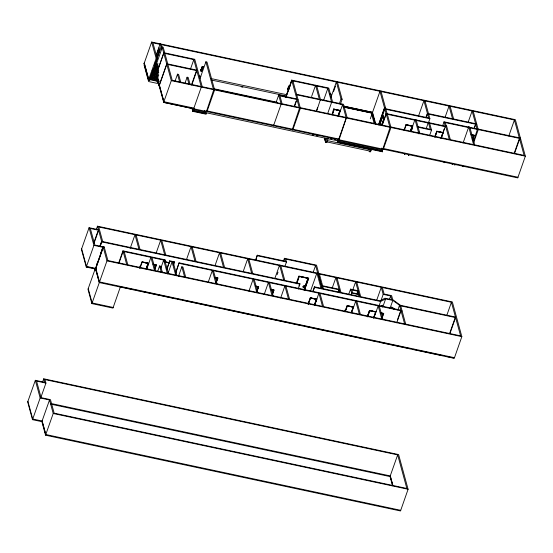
<?xml version="1.0" encoding="UTF-8"?>
<svg xmlns="http://www.w3.org/2000/svg" width="553" height="553" viewBox="0 0 553 553"><rect width="100%" height="100%" fill="white"/><g stroke="black" fill="none" stroke-linecap="round" stroke-linejoin="round"><path stroke-width="0.83" d="M203.172 67.01L201.983 66.982L203.179 66.982M289.274 85.784L290.125 85.909C288.79 85.756 289.482 85.674 290.29 85.611M202.315 66.775C202.149 67.694 201.762 66.45 203.151 66.878M289.592 85.881C289.634 85.411 289.178 86.13 289.62 85.404M303.956 287.429L304.06 286.876L304.012 287.263M202.446 67.072C201.168 66.657 204.216 67.798 202.481 66.858M289.544 85.722L289.267 85.577M289.592 85.722L289.171 85.611L289.537 85.66M289.482 85.687L290.277 85.452L289.447 85.48M304.344 286.592C302.512 286.357 306.293 283.703 304.178 287.726M303.88 286.385L304.565 286.634M304.814 285.701C302.367 284.318 304.06 290.982 304.834 285.728M288.521 89.061L287.622 88.342L288.998 89.068M201.645 70.825C201.306 70.929 200.103 69.581 200.642 69.809C200.276 71.116 204.804 68.938 201.658 67.798M200.483 70.535L200.67 69.671L200.359 70.169M202.198 67.12L202.578 67.162M202.294 67.21L202.529 66.878M287.456 88.75L287.622 88.528M289.689 85.494L290.166 85.77L289.675 85.425M330.798 94.162L330.189 94.314M200.967 70.943L200.587 70.514M288.141 89.538L287.823 88.909M144.029 63.719L151.667 42.035L515.361 119.676L525.35 156.181L517.753 177.893L163.633 102.353L171.299 80.655L162.236 47.523L161.061 47.268L160.121 43.839M43.728 378.798L44.682 382.303L35.33 380.305L27.691 401.99L32.496 419.679L41.883 421.663L45.546 435.19L400.503 510.965L408.1 489.253L398.609 454.559L43.728 378.798L42.595 382.012M81.443 249.375L89.074 227.691L98.455 229.689M156.167 55.086L159.838 44.648M156.305 55.687L159.119 47.689L159.748 49.991L156.934 57.996M158.282 51.747L159.126 49.341M151.667 42.035L156.153 58.418L148.474 80.095L149.642 80.344M96.34 229.398L97.473 226.184L452.354 301.945L461.845 336.639L454.248 358.351L99.298 282.576L95.462 268.544L102.83 247.606M156.831 57.526L158.545 52.666M155.123 64.134L161.061 47.268M149.607 80.337L157.246 58.653L152.918 42.83L160.826 44.523L160.674 43.957M161.31 48.913L162.001 46.943L161.372 44.634L336.362 81.996L341.021 99.028L339.321 103.846M156.582 63.588L162.236 47.523M93.644 243.348L97.888 231.299M94.079 243.106L98.607 230.255L90.326 228.486L94.853 245.041L103.114 246.804M27.878 401.305L32.731 419.022L32.496 419.679L40.162 397.98L35.33 380.305M81.63 248.691L86.475 266.408L86.247 267.064L95.634 269.069L103.266 247.364L93.913 245.366L89.074 227.691M93.913 245.366L86.275 267.051L81.402 249.348M40.839 397.552L45.934 383.098L44.973 379.593L397.669 454.884L406.849 488.458L54.159 413.16L50.461 399.646L41.109 397.655L36.574 381.1L45.934 383.098M157.211 71.413L163.723 52.943L164.815 53.171L167.753 63.927L196.674 70.1L191.58 84.561M157.287 71.696L163.799 53.219L193.806 59.627L201.313 87.063L193.674 108.747M99.92 246.147L101.614 241.329L299.857 283.648L298.309 289.025M99.996 246.431L101.697 241.606L102.789 241.841L98.724 226.979L280.288 265.737L280.129 265.177M100.072 246.707L101.773 241.889L97.473 226.184M159.333 85.003L159.064 85.653L166.736 63.975L167.836 64.21L172.239 80.323L201.161 86.496M159.146 85.95L166.812 64.259L196.827 70.66L191.739 85.121M120.554 286.385L112.957 308.097L91.888 303.604L87.975 289.295L95.648 267.617L99.526 281.919L454.483 357.694M96.547 265.06L97.397 262.654M100.791 253.011L102.775 247.391M41.848 421.676L49.521 399.978L40.162 397.98M45.546 435.19L53.219 413.492L49.521 399.978M91.888 303.604L106.964 260.878L103.058 246.59L104.151 246.818L107.904 260.546L460.601 335.844L451.414 302.277L280.834 265.855L284.816 280.419M174.962 81.402L177.506 74.171L178.605 74.406L180.713 82.114M118.715 262.882L122.953 250.834L164.967 259.806L164.559 261.97M118.874 263.463L123.112 251.401L165.126 260.366M185.11 82.846L187.094 77.22L188.186 77.455L190.004 84.097M190.412 69.263L193.806 59.627M130.183 248.38L134.994 234.721L138.983 249.306M201.949 67.162L200.857 70.079L201.99 70.321L201.741 69.961M200.863 70.501L201.022 70.984L201.824 70.798M201.831 67.888L202.26 67.66M201.05 70.673L200.919 70.943M201.416 70.466L202.315 67.901M202.55 67.134L202.516 66.809M200.649 70.791C202.419 70.756 201.541 71.344 201.154 70.514M200.615 70.411L201.354 70.736M201.686 70.763L201.34 71.019L202.495 67.922M199.958 78.671L205.896 61.805L206.995 62.04L214.619 89.904L206.981 111.588M205.778 112.128L206.082 114.201L192.783 111.367L192.25 108.45M139.591 267.548L140.137 265.952M139.743 268.108L141.962 261.783L148.529 263.2L146.586 268.723M139.957 268.274L142.232 262.004L148.066 263.249L146.151 268.696M146.033 269.097L148.156 263.346L142.156 262.108M146.255 268.827L148.169 263.394M146.656 269.394L150.9 257.345L154.494 270.493M204.852 110.476L205.301 112.093L204.983 112.985L193.868 110.614L193.419 108.955M156.153 253.06L160.681 240.209L164.67 254.788M154.57 269.173L156.029 264.949L153.527 264.417M154.764 268.972L156.119 265.046L153.112 264.403M155.11 268.848L156.492 264.88L153.209 264.182M157.591 271.571L159.575 265.952L160.667 266.187L162.299 272.145M160.84 268.108L163.667 260.076L167.269 273.223M164.4 261.41L164.967 259.806M166.854 268.841L169.681 260.809L174.368 261.811L173.677 264.783M167.006 269.401L169.681 260.809M167.829 273.915L172.073 261.866L175.667 275.014M173.234 265.025L174.368 261.811M175.688 272.456L179.082 262.82L400.856 310.164L399.522 305.284L392.824 300.417L385.641 298.89L380.623 301.489L314.567 287.387L314.415 286.82L379.939 300.811L384.964 298.212L393.19 299.968L400.559 305.318L455.416 317.028M175.557 273.818L179.082 262.82M178.439 276.445L181.833 266.802L182.932 267.037L185.49 276.389L184.391 276.154L181.833 266.802M186.506 259.537L191.027 246.686L195.015 261.265M208.108 282.514L212.352 270.465L215.946 283.613M215.013 265.62L219.534 252.769L223.523 267.355M276.141 102.305L278.684 95.081L296.837 98.952L291.68 80.116L328.772 88.038L332.581 101.959L343.51 104.296L347.16 117.609L389.72 126.699L386.112 113.51L445.22 126.132L444.038 121.805L477.004 128.849L475.739 124.231L428.644 114.181L429.888 118.715L428.471 122.731M216.099 281.954L217.467 278.062L214.965 277.53M216.009 282.286L217.557 278.166L216.202 282.085M216.541 281.961L217.923 278M273.486 125.801L281.159 104.109L278.684 95.081M287.588 89.13L287.726 88.556M288.583 89.475L287.719 89.005M289.551 86.683C288.217 85.611 287.069 89.289 288.908 88.964M288.597 87.035L289.053 85.756M288.528 89.641L287.871 89.455L288.77 89.545M285.742 96.982L291.68 80.116M285.832 97.321L291.777 80.455L292.869 80.69L300.397 108.215L292.8 129.927M286.178 96.74L291.832 80.676L327.832 88.362L331.641 102.291L327.68 113.531M294.569 105.381L295.986 101.365M294.445 106.743L296.989 99.512L299.152 107.42L282.099 103.777L279.936 95.876L298.081 99.747M292.219 129.803L299.698 107.538L346.517 117.526L339.037 139.798M243.161 271.634L247.689 258.783L251.677 273.362M311.588 96.547L315.265 86.109M255.562 260.041L257.263 255.223L285.21 261.189L284.415 258.292L316.53 265.15L318.798 273.431M256.004 259.799L257.263 255.223M248.898 291.224L253.143 279.175L256.737 292.323M316.503 110.614L317.629 107.406M316.62 111.174L320.464 99.374L331.489 101.724M323.588 100.411L327.832 88.362M256.882 290.664L258.258 286.772L255.756 286.24M256.799 290.996L258.341 286.869L256.986 290.795M257.055 291.459L258.714 286.703L255.431 286.005M329.968 94.024L330.832 94.107M330.749 94.522L330.259 94.162L330.715 94.494M330.984 97.252L336.362 81.996M333.514 91.75L335.491 86.13M264.182 294.486L268.426 282.438L272.021 295.585M331.987 114.671L333.77 108.575M332.201 114.893L334.102 109.418L340.13 110.745L334.102 109.418M332.277 114.803L334.192 109.356M275.055 277.91L279.3 265.862M277.171 274.578L278.021 272.166M283.288 261.507L284.415 258.292M272.366 293.443L273.541 290.035L271.039 289.502M327.03 138.25L325.579 142.259L326.747 142.508M272.27 294.058L273.624 290.131L271.371 289.654M273.998 289.966L272.332 294.701L274.005 289.986L270.714 289.267M326.712 142.494L328.129 138.478M340.42 104.082L342.113 99.257L337.302 81.664M285.044 266L286.461 261.984L285.666 259.087L315.59 265.475L317.705 273.203M338.028 115.75L339.431 111.734M338.111 116.047L340.033 110.6M338.118 116.303L340.116 110.704M338.554 116.075L342.57 104.621L296.774 94.846L296.622 94.287L319.33 99.132L315.549 85.307M280.648 297.998L284.892 285.949L288.486 299.097M381.681 148.08L382.434 151.798L337.683 142.245L337.378 140.158M338.581 139.626L346.213 117.941L342.57 104.621M338.775 141.492L339.086 140.6L381.653 149.69L381.335 150.582L338.775 141.492L338.09 138.997M296.346 283.177L298.841 276.058L308.698 278.18L304.53 290.014L308.692 278.166M296.698 283.357L299.159 276.376L308.194 278.346L304.095 289.986M296.685 283.793L299.291 276.32L308.049 278.187L303.936 289.855M299.007 286.06L299.857 283.648M304.012 289.731L308.021 278.346L299.263 276.479M313.046 272.705L315.59 265.475M370.282 118.854L372.259 113.227L344.388 107.282M336.756 81.547L336.908 82.114L379.98 91.307L372.314 113.006L375.397 124.162M310.385 291.5L316.89 273.023L321.023 288.148L322.123 288.383L318.134 273.818M308.042 304.039L310.254 297.708L316.828 299.132L314.878 304.634M308.263 304.247L310.44 297.991L316.454 299.277L314.553 304.751M312.715 291.645L314.415 286.82M308.332 304.15L310.523 297.929L316.364 299.173L314.332 305.028M313.157 291.403L314.567 287.387M314.671 305.263L318.915 293.214L322.51 306.362M378.549 124.646L384.487 107.773L385.586 108.008M369.439 151.01L369.169 151.66L370.337 151.909L371.436 148.688M378.625 124.923L384.563 108.056L385.662 108.291M379.476 124.363L384.853 109.1L429.888 118.715M379.565 124.957L382.932 115.501L383.858 118.874L381.639 125.185M379.876 124.432L382.973 115.909M381.542 125.192L383.823 118.867L382.897 115.494M381.867 125.559L386.112 113.51M382.247 125.303L386.208 114.063L379.98 91.307M332.215 288.051L335.892 277.613L339.881 292.178L340.973 292.406L336.991 277.848M383.333 149.179L390.971 127.494L387.363 114.305M338.236 291.68L339.086 289.267L322.634 285.756M338.388 292.24L339.238 289.827L322.793 286.316M404.036 130.176L405.978 124.639L412.545 126.043L410.603 131.579M404.257 130.397L406.248 124.86M348.584 294.735L350.567 289.115L358.012 290.705M344.713 311.332L345.259 309.742M344.865 311.899L347.084 305.567L353.65 306.991L353.491 306.41L351.376 312.611M351.093 294.721L351.66 293.118L350.567 289.115M352.793 289.855L355.62 281.823L359.623 296.456M345.362 311.332L347.263 305.85L353.291 307.185M345.321 311.643L347.353 305.788L353.187 307.039L351.155 312.887M410.167 131.552L412.082 126.105M410.271 131.683L412.172 126.208L406.158 124.923L412.185 126.25M410.748 131.545L414.992 119.496L416.091 119.731L419.533 132.34L418.974 133.944M410.886 131.642L412.828 126.105M411.37 131.04L412.275 128.655M418.552 115.95L423.923 100.687L428.637 117.92L385.794 108.775M356.885 293.92L357.736 291.507M357.321 293.678L358.171 291.265L351.812 289.91L352.6 292.786L358.994 294.155M351.708 312.514L355.738 301.074L359.332 314.222M358.579 296.318L359.146 294.714L351.66 293.118M425.983 117.402L427.4 113.386L476.686 123.907M426.059 117.678L427.476 113.662L428.568 113.897L425.022 100.922M426.121 128.801L428.381 122.372L429.474 122.607L431.527 130.1L429.543 135.72M369.528 310.364L367.586 315.881L369.535 310.385L376.102 311.781L375.943 311.201L373.448 318.051M367.538 316.897L369.798 310.586L375.639 311.83M367.773 316.434L369.715 310.648L375.729 311.927L373.828 317.408M376.731 300.161L381.252 287.311L383.181 294.355L380.92 300.784M434.782 136.743L436.725 131.206L443.292 132.602L441.349 138.146M435.004 136.964L436.905 131.49L442.932 132.817L436.905 131.49M434.962 137.275L436.994 131.427M373.883 318.093L378.183 305.871L381.777 319.019M445.089 117.291L449.05 106.052L452.513 118.729M379.206 305.505L380.623 301.489M442.621 125.821L444.038 121.805M440.914 138.119L442.994 132.229M441.018 138.25L444.177 129.084M441.564 136.999L445.524 125.752L446.624 125.987L450.232 139.176L449.133 138.941L445.524 125.752M382.123 306.832L382.676 305.256L381.321 305.961L382.711 305.277L382.151 306.853M382.814 306.922L385.641 298.89M381.84 317.685L383.298 313.468L380.796 312.929M382.026 317.491L383.381 313.565L380.374 312.922M382.372 317.36L383.754 313.399L380.471 312.701M389.547 299.173L390.674 295.959L383.181 294.355M389.989 308.45L392.824 300.417M390.999 308.526L391.579 306.943L395.029 309.445M397.821 310.102L399.522 305.284M397.462 319.8L400.289 311.768M396.771 322.793L401.015 310.745L404.609 323.892M468.156 122.22L472.117 110.973L475.663 123.955L474.253 127.971M463.068 142.985L468.723 126.92L469.815 127.155L474.474 144.16L473.375 143.932L468.723 126.92M474.329 128.248L475.739 124.231M472.4 139.411L473.942 135.291L471.329 134.814M472.587 139.218L473.956 135.333M472.663 139.895L474.322 135.146L471.038 134.441M473.444 141.52L477.536 128.904L520.394 138.056M473.727 142.494L478.255 129.644L473.209 111.208M508.767 136.073L514.421 120.008L381.079 91.542M389.996 476.582L397.669 454.884M446.886 315.127L451.414 302.277M449.762 333.093L455.133 317.83M449.914 333.653L455.568 317.588L400.711 305.878M514.076 153.644L519.454 138.381L477.688 129.471M514.525 153.458L519.62 138.997L520.712 139.232M329.913 94.224L330.155 94.051M202.578 67.003L203.041 67.342L202.28 66.865M289.682 85.597L290.284 85.577M330.224 94.086L330.805 94.134M304.122 286.903L303.784 287A9.221 3.982 19.4 0 1 303.106 286.848L304.115 287.09L303.735 287.145A9.221 3.982 19.4 0 1 303.058 286.993L302.733 286.772L304.046 287.228M381.162 306.196L382.4 305.56M391.731 307.33L394.89 309.625M202.059 69.166L201.748 70.044M330.003 94.134L330.86 94.217M287.754 89.386L288.742 89.627M203.186 67.017L202.668 66.858L203.2 66.968M162.001 46.943L163.176 47.192L164.739 52.894L194.753 59.302L202.253 86.731L213.368 89.102L205.896 61.805M475.663 123.955L476.762 124.183M202.094 67.756L201.755 67.722M156.153 58.418L157.246 58.653M341.021 99.028L342.113 99.257M468.363 127.529L445.283 122.607L446.271 126.202M470.009 127.881L478.255 129.644M201.651 70.929L200.787 70.618M154.764 63.215L158.13 63.934M155.027 64.176L157.557 64.715M386.208 114.063L427.891 122.96M429.577 123.319L445.621 126.748M154.847 64.687L158.213 65.406M154.266 65.468L157.633 66.187M372.577 112.335L343.862 106.204L372.542 112.349L375.853 124.301M154.923 66.166L158.296 66.885M345.701 107.026L357.369 109.522M366.535 111.478L369.867 112.19M199.163 76.024L200.85 76.383M210.942 78.533L286.661 94.701M154.349 66.948L157.716 67.666M154.163 67.466L157.536 68.185M211.35 80.019L286.226 96.001M241.17 86.814L242.864 87.174M280.827 95.282L284.201 96.001M153.589 68.247L157.799 69.146M153.402 68.759L157.612 69.657M152.822 69.54L158.718 70.798M383.817 118.999L382.883 115.895M152.642 70.058L158.538 71.316M418.027 126.692L430.275 129.305L428.381 122.372M340.489 110.538L333.922 109.135L340.496 110.559L340.344 109.992M418.179 127.252L431.527 130.1M405.978 124.66L412.545 126.063L412.386 125.483M436.725 131.22L443.292 132.623M152.061 70.839L158.801 72.277M152.725 71.537L158.614 72.796M152.144 72.319L158.034 73.577M151.964 72.83L158.697 74.268M151.384 73.611L158.117 75.049M151.197 74.13L158.78 75.747M151.46 75.09L158.199 76.528M419.533 132.34L418.441 132.105L414.992 119.496M213.976 88.77L277.094 102.243M150.437 75.429L158.013 77.047M281 103.542L213.914 89.22L206.435 111.492L206.269 110.89M171.299 80.655L525.35 156.181M150.699 76.39L158.276 78.008M150.52 76.902L158.096 78.519M149.939 77.683L158.358 79.48M149.759 78.201L158.179 79.998M150.022 79.162L159.285 81.139M149.835 79.68L159.098 81.657M193.909 108.112L163.861 101.697L157.826 79.625L163.895 101.683M339.266 139.142L206.67 110.828M383.022 148.425L517.988 177.236M194.407 108.996L163.729 102.45L157.819 81.097M205.301 112.093L194.186 109.722L193.723 111.035L193.267 109.376M347.802 143.877L351.141 144.589M352.814 144.941L354.48 145.301M356.153 145.66L359.491 146.372M371.174 148.861L377.015 150.112M378.687 150.464L380.353 150.824M192.928 110.946L206.234 113.787M337.835 141.824L382.586 151.377M325.814 141.596L324.908 138.298M257.415 255.783L286.461 261.984M101.773 241.889L300.009 284.207M103.135 246.866L104.227 247.101M104.303 247.385L103.211 247.15L95.095 270.189L94.646 268.544M169.833 261.375L174.52 262.371M179.234 263.38L402.107 310.973M164.566 261.652L169.605 262.73M164.103 261.721L169.107 262.786M164.766 261.942L169.287 262.952M164.912 262.06L169.08 262.945M214.64 277.295L217.93 278.014M214.55 277.523L217.564 278.207M256.087 286.392L258.355 286.917M142.204 262.163L148.038 263.408M153.499 264.576L156.001 265.108M214.937 277.689L217.44 278.221M255.728 286.399L258.23 286.931M271.011 289.661L273.514 290.194M310.496 298.088L316.337 299.339M347.325 305.947L353.16 307.198L353.028 306.721M369.77 310.745L375.611 311.989M380.768 313.088L383.27 313.627M106.964 260.878L461.845 336.639M86.475 266.408L95.869 268.412M86.745 266.892L90.118 267.611M91.805 267.97L96.022 268.869M119.987 286.71L134.344 289.772M136.031 290.131L139.411 290.857M141.098 291.217L147.015 292.475M148.702 292.841L173.193 298.067M177.416 298.966L180.796 299.691M182.483 300.051L212.041 306.362M216.264 307.261L219.645 307.986M223.868 308.885L253.426 315.196M257.65 316.095L261.03 316.821M262.716 317.18L268.627 318.438M270.32 318.805L289.744 322.945M291.431 323.311L294.811 324.03M296.498 324.39L302.408 325.655M304.102 326.014L328.593 331.24M332.816 332.146L336.189 332.865M337.883 333.224L364.904 338.996M371.664 340.434L377.575 341.699M379.268 342.058L403.759 347.291M405.446 347.65L408.826 348.369M413.05 349.268L416.423 349.994M418.116 350.353L442.607 355.579M446.831 356.485L450.204 357.203M451.898 357.563L453.584 357.922M88.245 288.645L92.123 302.947L113.185 307.44M51.07 403.503L390.259 475.919L392.948 485.741M50.835 404.16L390.031 476.575L392.492 485.582M53.219 413.492L408.1 489.253M32.731 419.022L42.111 421.006L45.809 434.52L400.731 510.308M391.863 307.33L394.932 309.556M391.766 307.461L393.605 308.795M514.421 120.008L524.099 155.386L390.266 126.817L382.787 149.082L382.628 148.481M450.142 106.287L453.612 118.964M442.67 132.361L442.801 132.831M380.92 90.975L387.3 114.291M372.259 113.227L375.1 123.596M381.764 149.324L382.434 151.798M371.084 112.28L374.167 123.533M400.559 305.318L405.702 324.12M392.789 299.92L391.614 295.627L384.121 294.03L382.351 287.546M390.674 295.959L391.697 299.685M337.717 139.356L338.146 140.932L205.191 112.542L204.734 110.89M337.226 140.58L337.683 142.245M379.282 306.099L382.876 319.247M316.641 85.535L320.581 99.927M356.561 281.498L360.715 296.691M356.83 301.309L360.425 314.457M353.132 306.618L353.187 307.039M289.71 85.383L289.786 85.75M390.231 475.926L392.913 485.741M319.261 273.528L323.415 288.728M318.708 273.417L318.867 273.977M318.314 273.859L322.323 288.493M320.007 293.449L323.602 306.597M273.362 125.227L273.521 125.808M316.669 298.551L316.828 299.132M285.984 286.184L289.585 299.332M279.583 265.06L283.724 280.184M269.518 282.673L273.113 295.82M248.781 259.018L252.769 273.597M254.235 279.41L257.829 292.558M187.094 77.22L188.912 83.869M191.87 108.042L192.783 111.367M177.506 74.171L179.621 81.885M220.633 253.004L224.622 267.583M213.444 270.7L217.046 283.848M157.045 81.028L157.716 83.482L148.598 81.533L144.105 65.123M144.264 63.063L148.743 79.445L144.222 63.042M143.987 63.699L148.515 80.102M192.126 246.921L196.115 261.5M173.165 262.101L176.766 275.249M161.773 240.437L165.762 255.023M164.766 260.311L168.361 273.452M159.575 265.952L161.206 271.91M151.992 257.58L155.593 270.728M136.086 234.956L140.082 249.541M124.211 251.65L127.805 264.797M122.953 250.834L126.713 264.562M95.42 268.274L99.326 282.562M42.083 421.02L45.781 434.534M444.059 162.541L444.529 162.693L444.073 162.52M452.188 164.276L452.658 164.428L452.202 164.255M454.601 164.794L455.071 164.946L454.621 164.773M462.73 166.529L463.2 166.681L462.75 166.508M408.847 155.358L408.439 155.165L408.847 155.358M404.513 154.349L404.907 154.577L404.575 154.308M317.09 135.768L316.689 135.575L317.09 135.768M335.305 139.66L334.897 139.467L335.305 139.66M312.763 134.759L313.15 134.987L312.763 134.759M330.971 138.651L331.365 138.879L330.971 138.651M327.556 140.642L327.093 141.955L370.752 151.273L371.215 149.96L327.556 140.642M372.349 112.992L343.627 106.86L372.314 113.006M325.62 142.266L324.487 138.139L325.579 142.259"/></g></svg>
